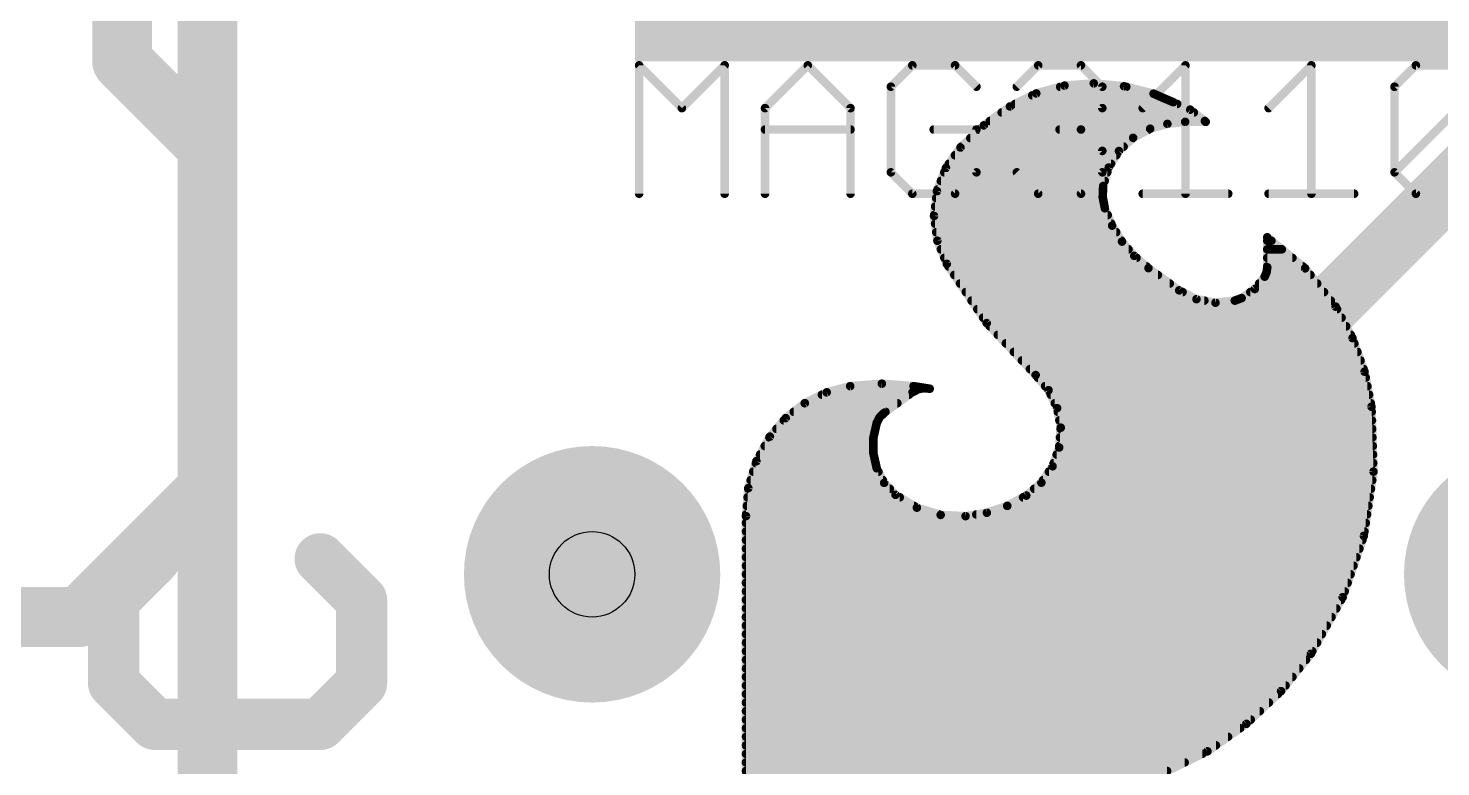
# Model space of a CAD drawing. Extents: x -34 to 73, y -9 to 16.
# Drawn here: x 4.547 to 8.745, y 4.508 to 6.702 of the extents above; entities that cross this region are included whole.
import ezdxf

# ---------------------------------------------------------------- set-up
doc = ezdxf.new("R2010")
doc.units = 0
for name, color, linetype in [('1', 12, 'CONTINUOUS'), ('16', 132, 'CONTINUOUS'), ('18', 110, 'CONTINUOUS'), ('21', 53, 'CONTINUOUS'), ('22', 53, 'CONTINUOUS'), ('27', 253, 'CONTINUOUS'), ('41', 12, 'CONTINUOUS'), ('44', 253, 'CONTINUOUS')]:
    doc.layers.add(name, color=color, linetype=linetype)

# ---------------------------------------------------------------- blocks, each defined once
blk = doc.blocks.new('RECT')
blk.add_solid([(-0.5, -0.5), (0.5, -0.5), (-0.5, 0.5), (0.5, 0.5)])
blk = doc.blocks.new('ROUNDV')
at = {"const_width": 0.5}
blk.add_lwpolyline([(0, -0.25, 1), (0, 0.25, 1), (0, -0.25)], format="xyb", dxfattribs=at)

msp = doc.modelspace()

# ---------------------------------------------------------------- linework, layer by layer
at = {"layer": '1', "const_width": 0.1778}
for points in [[(5.08, 5.334), (5.08, 7.112)], [(5.08, 5.334), (4.699, 4.953)], [(3.39, 4.953), (4.699, 4.953)]]:
    msp.add_lwpolyline(points, dxfattribs=at)
at = {"layer": '1', "const_width": 0.0889}
for points in [[(5.1114, 5.3026, 1), (5.0486, 5.3654)], [(5.0355, 5.334, 1), (5.1245, 5.334)], [(4.699, 4.9085, 1), (4.699, 4.9975)], [(4.6676, 4.9844, 1), (4.7304, 4.9216)]]:
    msp.add_lwpolyline(points, format="xyb", dxfattribs=at)
at = {"layer": '16', "const_width": 0.1778}
for points in [[(4.826, 8.128), (4.826, 6.604)], [(4.826, 6.604), (5.08, 6.35)], [(5.08, 6.35), (5.08, 1.27)], [(8.89, 6.35), (7.62, 5.08)], [(7.62, 5.08), (7.62, 1.27)]]:
    msp.add_lwpolyline(points, dxfattribs=at)
at = {"layer": '16', "const_width": 0.0889}
for points in [[(4.8574, 6.6354, 1), (4.7946, 6.5726)], [(4.7816, 6.604, 1), (4.8705, 6.604)], [(5.1245, 6.35, 1), (5.0355, 6.35)], [(5.0486, 6.3186, 1), (5.1114, 6.3814)], [(7.6645, 5.08, 1), (7.5755, 5.08)], [(7.5886, 5.1114, 1), (7.6514, 5.0486)]]:
    msp.add_lwpolyline(points, format="xyb", dxfattribs=at)
at = {"layer": '21', "const_width": 0.0254}
for points in [[(7.714, 6.538), (7.6271, 6.5314)], [(7.8041, 6.5295), (7.714, 6.538)], [(7.5431, 6.5082), (7.4651, 6.4694)], [(7.5314, 6.5024), (7.9033, 6.5024)], [(7.6271, 6.5314), (7.5431, 6.5082)], [(7.6142, 6.5278), (7.8106, 6.5278)], [(7.8918, 6.5075), (7.8041, 6.5295)], [(7.9147, 6.4973), (7.8918, 6.5075)], [(7.9503, 6.4821), (7.9147, 6.4973)], [(7.4651, 6.4694), (7.3874, 6.4134)], [(7.4804, 6.477), (7.9619, 6.477)], [(8.0007, 6.46), (7.9503, 6.4821)], [(8.0442, 6.4262), (8.0007, 6.46)], [(7.3874, 6.4134), (7.3178, 6.3475)], [(7.4052, 6.4262), (8.0442, 6.4262)], [(7.4404, 6.4516), (8.0115, 6.4516)], [(7.8817, 6.4033), (7.9329, 6.4178)], [(7.9329, 6.4178), (7.9858, 6.4237)], [(7.9858, 6.4237), (8.0468, 6.4237)], [(8.0467, 6.4237), (8.0442, 6.4262)], [(8.0468, 6.4237), (8.0467, 6.4237)], [(7.3473, 6.3754), (7.8299, 6.3754)], [(7.3741, 6.4008), (7.877, 6.4008)], [(7.7889, 6.3371), (7.8309, 6.3763)], [(7.8309, 6.3763), (7.8817, 6.4033)], [(7.3178, 6.3475), (7.2747, 6.2871)], [(7.3204, 6.35), (7.8028, 6.35)], [(7.7586, 6.2882), (7.7889, 6.3371)], [(7.2747, 6.2871), (7.2479, 6.2179)], [(7.2833, 6.2992), (7.7654, 6.2992)], [(7.3014, 6.3246), (7.7812, 6.3246)], [(7.742, 6.2332), (7.7586, 6.2882)], [(7.2597, 6.2484), (7.7466, 6.2484)], [(7.2695, 6.2738), (7.7542, 6.2738)], [(7.2479, 6.2179), (7.2393, 6.1442)], [(7.2499, 6.223), (7.7416, 6.223)], [(7.7406, 6.1998), (7.742, 6.2332)], [(7.2426, 6.1722), (7.7461, 6.1722)], [(7.2455, 6.1976), (7.741, 6.1976)], [(7.7471, 6.1671), (7.7406, 6.1998)], [(7.7686, 6.1156), (7.7471, 6.1671)], [(7.2393, 6.1442), (7.2492, 6.0707)], [(7.2396, 6.1468), (7.7556, 6.1468)], [(7.2424, 6.1214), (7.7662, 6.1214)], [(7.2458, 6.096), (7.7807, 6.096)], [(7.7979, 6.0681), (7.7686, 6.1156)], [(8.3423, 5.9887), (8.2297, 6.0808)], [(8.2297, 6.0808), (8.2297, 5.9919)], [(7.2492, 6.0707), (7.2772, 6.002)], [(7.2493, 6.0706), (7.7964, 6.0706)], [(7.2596, 6.0452), (7.8175, 6.0452)], [(7.8342, 6.0257), (7.7979, 6.0681)], [(8.2297, 6.0706), (8.2422, 6.0706)], [(8.2297, 6.0452), (8.2732, 6.0452)], [(7.27, 6.0198), (7.8411, 6.0198)], [(7.2772, 6.002), (7.3958, 5.8262)], [(7.2823, 5.9944), (7.8707, 5.9944)], [(7.8766, 5.9893), (7.8342, 6.0257)], [(8.2297, 5.9919), (8.2277, 5.9774)], [(8.2297, 6.0198), (8.3043, 6.0198)], [(8.2297, 5.9944), (8.3353, 5.9944)], [(7.2995, 5.969), (7.9047, 5.969)], [(7.968, 5.9233), (7.8766, 5.9893)], [(8.222, 5.9639), (8.1924, 5.9272)], [(8.2277, 5.9774), (8.222, 5.9639)], [(8.2242, 5.969), (8.358, 5.969)], [(8.4329, 5.875), (8.3423, 5.9887)], [(7.3166, 5.9436), (7.9399, 5.9436)], [(7.3337, 5.9182), (7.978, 5.9182)], [(8.0193, 5.8971), (7.968, 5.9233)], [(8.1924, 5.9272), (8.1535, 5.9004)], [(8.1793, 5.9182), (8.3985, 5.9182)], [(8.2056, 5.9436), (8.3782, 5.9436)], [(7.3509, 5.8928), (8.0426, 5.8928)], [(7.368, 5.8674), (8.437, 5.8674)], [(8.0759, 5.8867), (8.0193, 5.8971)], [(8.1331, 5.8928), (8.0759, 5.8867)], [(8.1535, 5.9004), (8.1331, 5.8928)], [(8.1331, 5.8928), (8.4187, 5.8928)], [(8.483, 5.7816), (8.4329, 5.875)], [(7.3851, 5.842), (8.4506, 5.842)], [(7.3958, 5.8262), (7.5413, 5.6718)], [(7.4048, 5.8166), (8.4642, 5.8166)], [(7.4288, 5.7912), (8.4779, 5.7912)], [(8.5188, 5.6818), (8.483, 5.7816)], [(7.4527, 5.7658), (8.4887, 5.7658)], [(7.4766, 5.7404), (8.4978, 5.7404)], [(7.5006, 5.715), (8.5069, 5.715)], [(7.5245, 5.6896), (8.516, 5.6896)], [(7.5413, 5.6718), (7.5796, 5.6269)], [(7.5478, 5.6642), (8.5223, 5.6642)], [(8.5395, 5.5778), (8.5188, 5.6818)], [(6.9202, 5.6204), (6.8554, 5.5883)], [(6.9061, 5.6134), (7.1651, 5.6134)], [(6.9901, 5.6388), (6.9202, 5.6204)], [(7.0841, 5.6462), (6.9901, 5.6388)], [(6.9901, 5.6388), (7.1781, 5.6388)], [(7.1781, 5.6388), (7.0841, 5.6462)], [(7.0917, 5.5601), (7.1756, 5.621)], [(7.1756, 5.621), (7.1913, 5.6294)], [(7.2264, 5.6312), (7.1781, 5.6388)], [(7.1913, 5.6294), (7.2087, 5.6329)], [(7.2087, 5.6329), (7.2264, 5.6312)], [(7.5694, 5.6388), (8.5274, 5.6388)], [(7.5796, 5.6269), (7.6051, 5.5736)], [(7.5861, 5.6134), (8.5324, 5.6134)], [(6.8554, 5.5883), (6.7984, 5.5439)], [(6.855, 5.588), (7.1301, 5.588)], [(7.5982, 5.588), (8.5375, 5.588)], [(7.6051, 5.5736), (7.6158, 5.5155)], [(8.5455, 5.385), (8.5395, 5.5778)], [(6.7984, 5.5439), (6.7514, 5.4889)], [(6.7927, 5.5372), (7.0729, 5.5372)], [(6.8224, 5.5626), (7.0951, 5.5626)], [(7.059, 5.4851), (7.0689, 5.5296)], [(7.0689, 5.5296), (7.0779, 5.5467)], [(7.0779, 5.5467), (7.0917, 5.5601)], [(7.6071, 5.5626), (8.54, 5.5626)], [(7.6118, 5.5372), (8.5408, 5.5372)], [(6.7514, 5.4889), (6.7113, 5.4157)], [(6.771, 5.5118), (7.0649, 5.5118)], [(7.6158, 5.5155), (7.6112, 5.4566)], [(7.6156, 5.5118), (8.5416, 5.5118)], [(6.7361, 5.461), (7.059, 5.461)], [(6.75, 5.4864), (7.0593, 5.4864)], [(7.059, 5.4395), (7.059, 5.4851)], [(7.6112, 5.4566), (7.5916, 5.4009)], [(7.6116, 5.461), (8.5432, 5.461)], [(7.6136, 5.4864), (8.5424, 5.4864)], [(6.7113, 5.4157), (6.6873, 5.3358)], [(6.7096, 5.4102), (7.0655, 5.4102)], [(6.7222, 5.4356), (7.0598, 5.4356)], [(7.0689, 5.395), (7.059, 5.4395)], [(7.5949, 5.4102), (8.5447, 5.4102)], [(7.6038, 5.4356), (8.544, 5.4356)], [(6.702, 5.3848), (7.0741, 5.3848)], [(7.0911, 5.3516), (7.0689, 5.395)], [(7.5916, 5.4009), (7.5582, 5.3522)], [(7.5806, 5.3848), (8.5455, 5.3848)], [(8.5167, 5.1943), (8.5455, 5.385)], [(6.6873, 5.3358), (6.6803, 5.2527)], [(6.6871, 5.334), (7.1079, 5.334)], [(6.6943, 5.3594), (7.0871, 5.3594)], [(7.1248, 5.3162), (7.0911, 5.3516)], [(7.5582, 5.3522), (7.5134, 5.3137)], [(7.5371, 5.334), (8.5378, 5.334)], [(7.5632, 5.3594), (8.5417, 5.3594)], [(6.6829, 5.2832), (7.1796, 5.2832)], [(6.685, 5.3086), (7.1374, 5.3086)], [(7.1882, 5.278), (7.1248, 5.3162)], [(7.259, 5.2564), (7.1882, 5.278)], [(7.457, 5.2833), (7.3963, 5.2628)], [(7.4567, 5.2832), (8.5301, 5.2832)], [(7.5134, 5.3137), (7.457, 5.2833)], [(7.5039, 5.3086), (8.534, 5.3086)], [(6.6803, 5.2527), (6.6803, 3.7363)], [(6.6807, 5.2578), (7.2544, 5.2578)], [(7.333, 5.2527), (7.259, 5.2564)], [(7.3963, 5.2628), (7.333, 5.2527)], [(7.365, 5.2578), (8.5263, 5.2578)], [(6.6803, 5.2324), (8.5224, 5.2324)], [(6.6803, 5.207), (8.5186, 5.207)], [(8.4539, 5.0119), (8.5167, 5.1943)], [(6.6803, 5.1816), (8.5123, 5.1816)], [(6.6803, 5.1562), (8.5036, 5.1562)], [(6.6803, 5.1308), (8.4948, 5.1308)], [(6.6803, 5.1054), (8.4861, 5.1054)], [(6.6803, 5.08), (8.4773, 5.08)], [(6.6803, 5.0546), (8.4686, 5.0546)], [(6.6803, 5.0292), (8.4598, 5.0292)], [(6.6803, 5.0038), (8.4493, 5.0038)], [(8.3592, 4.8438), (8.4539, 5.0119)], [(6.6803, 4.9784), (8.435, 4.9784)], [(6.6803, 4.953), (8.4207, 4.953)], [(6.6803, 4.9276), (8.4064, 4.9276)], [(6.6803, 4.9022), (8.3921, 4.9022)], [(6.6803, 4.8768), (8.3778, 4.8768)], [(6.6803, 4.8514), (8.3635, 4.8514)], [(6.6803, 4.826), (8.345, 4.826)], [(8.2708, 4.7331), (8.3592, 4.8438)], [(6.6803, 4.8006), (8.3247, 4.8006)], [(6.6803, 4.7752), (8.3044, 4.7752)], [(6.6803, 4.7498), (8.2841, 4.7498)], [(8.1676, 4.6359), (8.2708, 4.7331)], [(6.6803, 4.7244), (8.2615, 4.7244)], [(6.6803, 4.699), (8.2346, 4.699)], [(6.6803, 4.6736), (8.2076, 4.6736)], [(6.6803, 4.6482), (8.1807, 4.6482)], [(6.6803, 4.6228), (8.1491, 4.6228)], [(8.0519, 4.5542), (8.1676, 4.6359)], [(6.6803, 4.5974), (8.1131, 4.5974)], [(6.6803, 4.572), (8.0771, 4.572)], [(6.6803, 4.5466), (8.0363, 4.5466)], [(7.9289, 4.4942), (8.0519, 4.5542)], [(6.6803, 4.5212), (7.9842, 4.5212)], [(6.6803, 4.4958), (7.9321, 4.4958)]]:
    msp.add_lwpolyline(points, dxfattribs=at)
at = {"layer": '21', "const_width": 0.0127}
for points in [[(7.7146, 6.5443, 1), (7.7134, 6.5317)], [(7.7145, 6.5317, 1), (7.7135, 6.5443)], [(7.5314, 6.5088, 1), (7.5314, 6.4961)], [(7.5414, 6.5143, 1), (7.5448, 6.5021)], [(7.5459, 6.5025, 1), (7.5403, 6.5139)], [(7.6142, 6.5342, 1), (7.6142, 6.5214)], [(7.6266, 6.5377, 1), (7.6276, 6.525)], [(7.6288, 6.5253, 1), (7.6254, 6.5375)], [(7.8056, 6.5356, 1), (7.8025, 6.5233)], [(7.8034, 6.5231, 1), (7.8047, 6.5358)], [(7.8106, 6.5214, 1), (7.8106, 6.5342)], [(7.8944, 6.5133, 1), (7.8892, 6.5017)], [(7.8903, 6.5013, 1), (7.8933, 6.5137)], [(7.9033, 6.4961, 1), (7.9033, 6.5088)], [(7.9172, 6.5031, 1), (7.9122, 6.4915)], [(7.9121, 6.4915, 1), (7.9173, 6.5031)], [(7.4623, 6.4751, 1), (7.4679, 6.4637)], [(7.4688, 6.4642, 1), (7.4614, 6.4746)], [(7.4804, 6.4834, 1), (7.4804, 6.4707)], [(7.9528, 6.4879, 1), (7.9478, 6.4763)], [(7.9478, 6.4763, 1), (7.9528, 6.4879)], [(7.9619, 6.4707, 1), (7.9619, 6.4834)], [(8.0046, 6.465, 1), (7.9968, 6.455)], [(7.9982, 6.4542, 1), (8.0033, 6.4658)], [(7.3837, 6.4185, 1), (7.3911, 6.4082)], [(7.3918, 6.4087, 1), (7.383, 6.418)], [(7.4052, 6.4326, 1), (7.4052, 6.4199)], [(7.4404, 6.458, 1), (7.4404, 6.4452)], [(7.9322, 6.4241, 1), (7.9336, 6.4115)], [(7.9346, 6.4117, 1), (7.9312, 6.4239)], [(7.9858, 6.4301, 1), (7.9858, 6.4173)], [(7.9865, 6.4174, 1), (7.9851, 6.43)], [(8.0115, 6.4452, 1), (8.0115, 6.458)], [(8.0487, 6.4307, 1), (8.0397, 6.4217)], [(8.0467, 6.4301, 1), (8.0467, 6.4173)], [(8.0403, 6.4212, 1), (8.0481, 6.4312)], [(8.0422, 6.4192, 1), (8.0512, 6.4282)], [(8.0442, 6.4199, 1), (8.0442, 6.4326)], [(8.0468, 6.4173, 1), (8.0468, 6.4301)], [(8.0468, 6.4173, 1), (8.0468, 6.4301)], [(7.3473, 6.3818, 1), (7.3473, 6.369)], [(7.3741, 6.4072, 1), (7.3741, 6.3944)], [(7.828, 6.3819, 1), (7.8339, 6.3707)], [(7.8353, 6.3717, 1), (7.8266, 6.381)], [(7.8299, 6.369, 1), (7.8299, 6.3818)], [(7.88, 6.4094, 1), (7.8834, 6.3972)], [(7.877, 6.3944, 1), (7.877, 6.4072)], [(7.8847, 6.3977, 1), (7.8787, 6.4089)], [(7.3134, 6.3521, 1), (7.3222, 6.3429)], [(7.323, 6.3438, 1), (7.3126, 6.3512)], [(7.3204, 6.3564, 1), (7.3204, 6.3437)], [(7.7846, 6.3417, 1), (7.7933, 6.3324)], [(7.7943, 6.3337, 1), (7.7835, 6.3404)], [(7.8028, 6.3437, 1), (7.8028, 6.3564)], [(7.2806, 6.2848, 1), (7.2687, 6.2894)], [(7.2833, 6.3056, 1), (7.2833, 6.2928)], [(7.3014, 6.331, 1), (7.3014, 6.3182)], [(7.7532, 6.2916, 1), (7.764, 6.2849)], [(7.7647, 6.2864, 1), (7.7525, 6.2901)], [(7.7654, 6.2928, 1), (7.7654, 6.3056)], [(7.7812, 6.3182, 1), (7.7812, 6.331)], [(7.2597, 6.2548, 1), (7.2597, 6.242)], [(7.2695, 6.2802, 1), (7.2695, 6.2675)], [(7.2695, 6.2908, 1), (7.2798, 6.2834)], [(7.7466, 6.242, 1), (7.7466, 6.2548)], [(7.7542, 6.2675, 1), (7.7542, 6.2802)], [(7.2542, 6.2172, 1), (7.2416, 6.2187)], [(7.242, 6.2202, 1), (7.2539, 6.2156)], [(7.2499, 6.2294, 1), (7.2499, 6.2166)], [(7.7483, 6.2329, 1), (7.7357, 6.2335)], [(7.7359, 6.235, 1), (7.7481, 6.2314)], [(7.7416, 6.2166, 1), (7.7416, 6.2294)], [(7.2426, 6.1786, 1), (7.2426, 6.1658)], [(7.2455, 6.204, 1), (7.2455, 6.1913)], [(7.7342, 6.2001, 1), (7.7469, 6.1996)], [(7.7468, 6.2011, 1), (7.7344, 6.1986)], [(7.753, 6.1695, 1), (7.7412, 6.1647)], [(7.7409, 6.1659, 1), (7.7533, 6.1683)], [(7.741, 6.1913, 1), (7.741, 6.204)], [(7.7461, 6.1658, 1), (7.7461, 6.1786)], [(7.2456, 6.1451, 1), (7.233, 6.1434)], [(7.233, 6.145, 1), (7.2456, 6.1435)], [(7.2396, 6.1532, 1), (7.2396, 6.1405)], [(7.2424, 6.1278, 1), (7.2424, 6.1151)], [(7.7556, 6.1405, 1), (7.7556, 6.1532)], [(7.7662, 6.1151, 1), (7.7662, 6.1278)], [(7.2458, 6.1024, 1), (7.2458, 6.0896)], [(7.774, 6.1189, 1), (7.7632, 6.1123)], [(7.7627, 6.1131, 1), (7.7744, 6.118)], [(7.7807, 6.0896, 1), (7.7807, 6.1024)], [(8.2337, 6.0857, 1), (8.2257, 6.0759)], [(8.2361, 6.0808, 1), (8.2234, 6.0808)], [(7.2551, 6.0731, 1), (7.2434, 6.0683)], [(7.2493, 6.077, 1), (7.2493, 6.0643)], [(7.2429, 6.0699, 1), (7.2555, 6.0716)], [(7.2596, 6.0516, 1), (7.2596, 6.0389)], [(7.8027, 6.0722, 1), (7.7931, 6.064)], [(7.7925, 6.0648, 1), (7.8033, 6.0714)], [(7.7964, 6.0643, 1), (7.7964, 6.077)], [(7.8175, 6.0389, 1), (7.8175, 6.0516)], [(8.2297, 6.077, 1), (8.2297, 6.0643)], [(8.2297, 6.0516, 1), (8.2297, 6.0389)], [(8.2422, 6.0643, 1), (8.2422, 6.077)], [(8.2732, 6.0389, 1), (8.2732, 6.0516)], [(7.27, 6.0262, 1), (7.27, 6.0134)], [(7.2825, 6.0056, 1), (7.2719, 5.9984)], [(7.2713, 5.9996, 1), (7.2831, 6.0044)], [(7.2823, 6.0008, 1), (7.2823, 5.9881)], [(7.8384, 6.0305, 1), (7.8301, 6.0209)], [(7.8294, 6.0216, 1), (7.8391, 6.0298)], [(7.8411, 6.0134, 1), (7.8411, 6.0262)], [(7.8707, 5.9881, 1), (7.8707, 6.0008)], [(8.2297, 6.0262, 1), (8.2297, 6.0134)], [(8.2297, 6.0008, 1), (8.2297, 5.9881)], [(8.236, 5.991, 1), (8.2234, 5.9928)], [(8.3043, 6.0134, 1), (8.3043, 6.0262)], [(8.3353, 5.9881, 1), (8.3353, 6.0008)], [(7.2995, 5.9754, 1), (7.2995, 5.9627)], [(7.8803, 5.9944, 1), (7.8729, 5.9842)], [(7.8725, 5.9845, 1), (7.8807, 5.9941)], [(7.9047, 5.9627, 1), (7.9047, 5.9754)], [(8.2162, 5.9664, 1), (8.2278, 5.9614)], [(8.2269, 5.9599, 1), (8.2171, 5.9679)], [(8.2242, 5.9754, 1), (8.2242, 5.9627)], [(8.2214, 5.9782, 1), (8.234, 5.9765)], [(8.2336, 5.9749, 1), (8.2219, 5.9799)], [(8.2234, 5.9919, 1), (8.2361, 5.9919)], [(8.3472, 5.9927, 1), (8.3373, 5.9848)], [(8.3382, 5.9838, 1), (8.3463, 5.9936)], [(8.358, 5.9627, 1), (8.358, 5.9754)], [(7.3166, 5.95, 1), (7.3166, 5.9372)], [(7.3337, 5.9246, 1), (7.3337, 5.9119)], [(7.9399, 5.9372, 1), (7.9399, 5.95)], [(7.9709, 5.929, 1), (7.9651, 5.9176)], [(7.9643, 5.9182, 1), (7.9717, 5.9284)], [(7.978, 5.9119, 1), (7.978, 5.9246)], [(8.1793, 5.9246, 1), (8.1793, 5.9119)], [(8.1874, 5.9312, 1), (8.1973, 5.9232)], [(8.196, 5.9219, 1), (8.1888, 5.9324)], [(8.2056, 5.95, 1), (8.2056, 5.9372)], [(8.3782, 5.9372, 1), (8.3782, 5.95)], [(8.3985, 5.9119, 1), (8.3985, 5.9246)], [(7.3509, 5.8992, 1), (7.3509, 5.8864)], [(7.368, 5.8738, 1), (7.368, 5.861)], [(8.0204, 5.9034, 1), (8.0181, 5.8909)], [(8.0164, 5.8915, 1), (8.0222, 5.9028)], [(8.0426, 5.8864, 1), (8.0426, 5.8992)], [(8.0752, 5.893, 1), (8.0765, 5.8803)], [(8.0747, 5.8804, 1), (8.077, 5.8929)], [(8.1331, 5.8992, 1), (8.1331, 5.8864)], [(8.1309, 5.8988, 1), (8.1353, 5.8868)], [(8.1338, 5.8865, 1), (8.1324, 5.8991)], [(8.1499, 5.9056, 1), (8.1571, 5.8952)], [(8.1557, 5.8944, 1), (8.1513, 5.9064)], [(8.4187, 5.8864, 1), (8.4187, 5.8992)], [(8.4385, 5.878, 1), (8.4273, 5.872)], [(8.4279, 5.871, 1), (8.4379, 5.879)], [(8.437, 5.861, 1), (8.437, 5.8738)], [(7.3851, 5.8484, 1), (7.3851, 5.8357)], [(7.4004, 5.8305, 1), (7.3912, 5.8218)], [(7.3906, 5.8226, 1), (7.4011, 5.8297)], [(8.4506, 5.8357, 1), (8.4506, 5.8484)], [(7.4048, 5.823, 1), (7.4048, 5.8102)], [(7.4288, 5.7976, 1), (7.4288, 5.7848)], [(8.4642, 5.8102, 1), (8.4642, 5.823)], [(8.489, 5.7837, 1), (8.4771, 5.7794)], [(8.4779, 5.7848, 1), (8.4779, 5.7976)], [(7.4527, 5.7722, 1), (7.4527, 5.7595)], [(7.4766, 5.7468, 1), (7.4766, 5.734)], [(8.4774, 5.7786, 1), (8.4886, 5.7846)], [(8.4887, 5.7595, 1), (8.4887, 5.7722)], [(8.4978, 5.734, 1), (8.4978, 5.7468)], [(7.5006, 5.7214, 1), (7.5006, 5.7086)], [(8.5069, 5.7086, 1), (8.5069, 5.7214)], [(7.5245, 5.696, 1), (7.5245, 5.6833)], [(7.5461, 5.6759, 1), (7.5365, 5.6677)], [(7.5367, 5.6674, 1), (7.5459, 5.6762)], [(7.5478, 5.6706, 1), (7.5478, 5.6578)], [(8.5251, 5.683, 1), (8.5126, 5.6805)], [(8.5129, 5.6796, 1), (8.5248, 5.6839)], [(8.516, 5.6833, 1), (8.516, 5.696)], [(8.5223, 5.6578, 1), (8.5223, 5.6706)], [(6.9061, 5.6198, 1), (6.9061, 5.6071)], [(6.9186, 5.6265, 1), (6.9218, 5.6142)], [(6.923, 5.6147, 1), (6.9174, 5.6261)], [(6.9896, 5.6451, 1), (6.9906, 5.6325)], [(6.9901, 5.6452, 1), (6.9901, 5.6325)], [(6.9917, 5.6327, 1), (6.9885, 5.6449)], [(7.0846, 5.6525, 1), (7.0836, 5.6398)], [(7.0846, 5.6398, 1), (7.0836, 5.6525)], [(7.1651, 5.6071, 1), (7.1651, 5.6198)], [(7.1726, 5.6266, 1), (7.1786, 5.6154)], [(7.1791, 5.6451, 1), (7.1771, 5.6325)], [(7.1793, 5.6159, 1), (7.1719, 5.6261)], [(7.1776, 5.6325, 1), (7.1786, 5.6451)], [(7.1781, 5.6325, 1), (7.1781, 5.6452)], [(7.19, 5.6356, 1), (7.1925, 5.6232)], [(7.1943, 5.6238, 1), (7.1883, 5.635)], [(7.2093, 5.6392, 1), (7.2081, 5.6266)], [(7.21, 5.6267, 1), (7.2074, 5.6391)], [(7.2254, 5.6249, 1), (7.2274, 5.6375)], [(7.2258, 5.6249, 1), (7.227, 5.6375)], [(7.5694, 5.6452, 1), (7.5694, 5.6325)], [(7.5854, 5.6296, 1), (7.5739, 5.6241)], [(7.5748, 5.6227, 1), (7.5845, 5.631)], [(7.5861, 5.6198, 1), (7.5861, 5.6071)], [(8.5274, 5.6325, 1), (8.5274, 5.6452)], [(8.5324, 5.6071, 1), (8.5324, 5.6198)], [(6.855, 5.5944, 1), (6.855, 5.5816)], [(6.8526, 5.594, 1), (6.8582, 5.5826)], [(6.8593, 5.5833, 1), (6.8515, 5.5933)], [(7.1301, 5.5816, 1), (7.1301, 5.5944)], [(7.5982, 5.5944, 1), (7.5982, 5.5816)], [(7.6113, 5.5747, 1), (7.5988, 5.5724)], [(8.5458, 5.578, 1), (8.5332, 5.5776)], [(8.5333, 5.5766, 1), (8.5457, 5.579)], [(8.5375, 5.5816, 1), (8.5375, 5.5944)], [(6.7927, 5.5436, 1), (6.7927, 5.5309)], [(6.7945, 5.5489, 1), (6.8023, 5.5389)], [(6.8032, 5.5398, 1), (6.7935, 5.548)], [(6.8224, 5.569, 1), (6.8224, 5.5563)], [(7.0751, 5.5282, 1), (7.0627, 5.531)], [(7.0735, 5.5512, 1), (7.0823, 5.5421)], [(7.0835, 5.5437, 1), (7.0723, 5.5496)], [(7.0729, 5.5309, 1), (7.0729, 5.5436)], [(7.088, 5.5652, 1), (7.0954, 5.555)], [(7.0961, 5.5556, 1), (7.0873, 5.5646)], [(7.0951, 5.5563, 1), (7.0951, 5.569)], [(7.5993, 5.5708, 1), (7.6108, 5.5763)], [(7.6071, 5.569, 1), (7.6071, 5.5563)], [(7.6118, 5.5436, 1), (7.6118, 5.5309)], [(8.54, 5.5563, 1), (8.54, 5.569)], [(8.5408, 5.5309, 1), (8.5408, 5.5436)], [(6.757, 5.4858, 1), (6.7458, 5.492)], [(6.771, 5.5182, 1), (6.771, 5.5054)], [(7.0633, 5.5326, 1), (7.0745, 5.5266)], [(7.0649, 5.5054, 1), (7.0649, 5.5182)], [(7.6156, 5.5182, 1), (7.6156, 5.5054)], [(7.6222, 5.515, 1), (7.6095, 5.516)], [(7.6096, 5.5143, 1), (7.6221, 5.5166)], [(8.5416, 5.5054, 1), (8.5416, 5.5182)], [(6.7361, 5.4674, 1), (6.7361, 5.4546)], [(6.75, 5.4928, 1), (6.75, 5.4801)], [(6.7466, 5.493, 1), (6.7562, 5.4848)], [(7.0653, 5.4851, 1), (7.0526, 5.4851)], [(7.0528, 5.4865, 1), (7.0652, 5.4837)], [(7.059, 5.4546, 1), (7.059, 5.4674)], [(7.0593, 5.4801, 1), (7.0593, 5.4928)], [(7.6049, 5.4571, 1), (7.6176, 5.4561)], [(7.6116, 5.4674, 1), (7.6116, 5.4546)], [(7.6172, 5.4545, 1), (7.6053, 5.4587)], [(7.6136, 5.4928, 1), (7.6136, 5.4801)], [(8.5424, 5.4801, 1), (8.5424, 5.4928)], [(8.5432, 5.4546, 1), (8.5432, 5.4674)], [(6.7096, 5.4166, 1), (6.7096, 5.4039)], [(6.7057, 5.4188, 1), (6.7169, 5.4127)], [(6.7174, 5.4139, 1), (6.7052, 5.4176)], [(6.7222, 5.442, 1), (6.7222, 5.4292)], [(7.0526, 5.4395, 1), (7.0653, 5.4395)], [(7.0652, 5.4409, 1), (7.0528, 5.4381)], [(7.0598, 5.4292, 1), (7.0598, 5.442)], [(7.0655, 5.4039, 1), (7.0655, 5.4166)], [(7.5949, 5.4166, 1), (7.5949, 5.4039)], [(7.6038, 5.442, 1), (7.6038, 5.4292)], [(8.544, 5.4292, 1), (8.544, 5.442)], [(8.5447, 5.4039, 1), (8.5447, 5.4166)], [(6.702, 5.3912, 1), (6.702, 5.3784)], [(7.0746, 5.3979, 1), (7.0632, 5.3921)], [(7.0627, 5.3936, 1), (7.0751, 5.3964)], [(7.0741, 5.3784, 1), (7.0741, 5.3912)], [(7.5806, 5.3912, 1), (7.5806, 5.3784)], [(7.5856, 5.403, 1), (7.5976, 5.3988)], [(7.5968, 5.3973, 1), (7.5864, 5.4045)], [(8.5392, 5.3848, 1), (8.5519, 5.3852)], [(8.5518, 5.384, 1), (8.5393, 5.3859)], [(8.5455, 5.3784, 1), (8.5455, 5.3912)], [(6.6871, 5.3404, 1), (6.6871, 5.3277)], [(6.6936, 5.3353, 1), (6.6809, 5.3364)], [(6.6812, 5.3377, 1), (6.6933, 5.334)], [(6.6943, 5.3658, 1), (6.6943, 5.353)], [(7.0957, 5.3559, 1), (7.0865, 5.3472)], [(7.0855, 5.3487, 1), (7.0968, 5.3544)], [(7.0871, 5.353, 1), (7.0871, 5.3658)], [(7.1079, 5.3277, 1), (7.1079, 5.3404)], [(7.5371, 5.3404, 1), (7.5371, 5.3277)], [(7.553, 5.3557, 1), (7.5635, 5.3486)], [(7.5624, 5.3473, 1), (7.5541, 5.357)], [(7.5632, 5.3658, 1), (7.5632, 5.353)], [(8.5378, 5.3277, 1), (8.5378, 5.3404)], [(8.5417, 5.353, 1), (8.5417, 5.3658)], [(6.6829, 5.2896, 1), (6.6829, 5.2768)], [(6.685, 5.315, 1), (6.685, 5.3022)], [(7.1281, 5.3216, 1), (7.1215, 5.3108)], [(7.1202, 5.3118, 1), (7.1294, 5.3206)], [(7.1374, 5.3022, 1), (7.1374, 5.315)], [(7.1796, 5.2768, 1), (7.1796, 5.2896)], [(7.1901, 5.2841, 1), (7.1864, 5.2719)], [(7.4567, 5.2896, 1), (7.4567, 5.2768)], [(7.454, 5.2889, 1), (7.46, 5.2777)], [(7.459, 5.2773, 1), (7.455, 5.2893)], [(7.5039, 5.315, 1), (7.5039, 5.3022)], [(7.5093, 5.3185, 1), (7.5175, 5.3089)], [(7.5164, 5.3081, 1), (7.5104, 5.3193)], [(8.5301, 5.2768, 1), (8.5301, 5.2896)], [(8.534, 5.3022, 1), (8.534, 5.315)], [(6.6867, 5.2527, 1), (6.6739, 5.2527)], [(6.674, 5.2532, 1), (6.6866, 5.2522)], [(6.6807, 5.2642, 1), (6.6807, 5.2515)], [(7.1849, 5.2725, 1), (7.1915, 5.2834)], [(7.2594, 5.2627, 1), (7.2587, 5.25)], [(7.2544, 5.2515, 1), (7.2544, 5.2642)], [(7.2572, 5.2503, 1), (7.2609, 5.2624)], [(7.332, 5.259, 1), (7.334, 5.2464)], [(7.3327, 5.2464, 1), (7.3333, 5.259)], [(7.365, 5.2642, 1), (7.365, 5.2515)], [(7.3943, 5.2688, 1), (7.3983, 5.2568)], [(7.3973, 5.2565, 1), (7.3953, 5.269)], [(8.5263, 5.2515, 1), (8.5263, 5.2642)], [(6.6803, 5.2388, 1), (6.6803, 5.226)], [(6.6803, 5.2134, 1), (6.6803, 5.2006)], [(8.5227, 5.1922, 1), (8.5107, 5.1963)], [(8.5186, 5.2006, 1), (8.5186, 5.2134)], [(8.5224, 5.226, 1), (8.5224, 5.2388)], [(6.6803, 5.1626, 1), (6.6803, 5.1498)], [(6.6803, 5.188, 1), (6.6803, 5.1753)], [(8.5036, 5.1498, 1), (8.5036, 5.1626)], [(8.5104, 5.1952, 1), (8.523, 5.1933)], [(8.5123, 5.1753, 1), (8.5123, 5.188)], [(6.6803, 5.1372, 1), (6.6803, 5.1244)], [(8.4948, 5.1244, 1), (8.4948, 5.1372)], [(6.6803, 5.0864, 1), (6.6803, 5.0736)], [(6.6803, 5.1118, 1), (6.6803, 5.0991)], [(8.4773, 5.0736, 1), (8.4773, 5.0864)], [(8.4861, 5.0991, 1), (8.4861, 5.1118)], [(6.6803, 5.061, 1), (6.6803, 5.0483)], [(6.6803, 5.0356, 1), (6.6803, 5.0229)], [(8.4598, 5.0229, 1), (8.4598, 5.0356)], [(8.4686, 5.0483, 1), (8.4686, 5.061)], [(6.6803, 5.0102, 1), (6.6803, 4.9974)], [(8.4479, 5.0139, 1), (8.4599, 5.0098)], [(8.4594, 5.0088, 1), (8.4483, 5.015)], [(8.4493, 4.9974, 1), (8.4493, 5.0102)], [(6.6803, 4.9594, 1), (6.6803, 4.9466)], [(6.6803, 4.9848, 1), (6.6803, 4.9721)], [(8.4207, 4.9466, 1), (8.4207, 4.9594)], [(8.435, 4.9721, 1), (8.435, 4.9848)], [(6.6803, 4.934, 1), (6.6803, 4.9212)], [(6.6803, 4.9086, 1), (6.6803, 4.8959)], [(8.3921, 4.8959, 1), (8.3921, 4.9086)], [(8.4064, 4.9212, 1), (8.4064, 4.934)], [(6.6803, 4.8832, 1), (6.6803, 4.8704)], [(8.3778, 4.8704, 1), (8.3778, 4.8832)], [(6.6803, 4.8578, 1), (6.6803, 4.845)], [(6.6803, 4.8324, 1), (6.6803, 4.8197)], [(8.345, 4.8197, 1), (8.345, 4.8324)], [(8.3537, 4.8469, 1), (8.3647, 4.8407)], [(8.3642, 4.8398, 1), (8.3542, 4.8478)], [(8.3635, 4.845, 1), (8.3635, 4.8578)], [(6.6803, 4.807, 1), (6.6803, 4.7942)], [(6.6803, 4.7816, 1), (6.6803, 4.7688)], [(8.3044, 4.7688, 1), (8.3044, 4.7816)], [(8.3247, 4.7942, 1), (8.3247, 4.807)], [(6.6803, 4.7562, 1), (6.6803, 4.7435)], [(8.2751, 4.7285, 1), (8.2664, 4.7377)], [(8.2841, 4.7435, 1), (8.2841, 4.7562)], [(6.6803, 4.7308, 1), (6.6803, 4.718)], [(6.6803, 4.7054, 1), (6.6803, 4.6926)], [(8.2346, 4.6926, 1), (8.2346, 4.7054)], [(8.2615, 4.718, 1), (8.2615, 4.7308)], [(8.2658, 4.7371, 1), (8.2757, 4.7291)], [(6.6803, 4.6546, 1), (6.6803, 4.6418)], [(6.6803, 4.68, 1), (6.6803, 4.6673)], [(8.1807, 4.6418, 1), (8.1807, 4.6546)], [(8.2076, 4.6673, 1), (8.2076, 4.68)], [(6.6803, 4.6292, 1), (6.6803, 4.6164)], [(8.1491, 4.6164, 1), (8.1491, 4.6292)], [(8.1633, 4.6405, 1), (8.172, 4.6313)], [(8.1713, 4.6307, 1), (8.164, 4.6411)], [(6.6803, 4.5784, 1), (6.6803, 4.5656)], [(6.6803, 4.6038, 1), (6.6803, 4.5911)], [(8.0771, 4.5656, 1), (8.0771, 4.5784)], [(8.1131, 4.5911, 1), (8.1131, 4.6038)], [(6.6803, 4.553, 1), (6.6803, 4.5403)], [(8.0363, 4.5403, 1), (8.0363, 4.553)], [(8.0482, 4.5594, 1), (8.0556, 4.549)], [(8.0547, 4.5485, 1), (8.0491, 4.5599)], [(6.6803, 4.5022, 1), (6.6803, 4.4894)], [(6.6803, 4.5276, 1), (6.6803, 4.5149)], [(7.9321, 4.4894, 1), (7.9321, 4.5022)], [(7.9842, 4.5149, 1), (7.9842, 4.5276)]]:
    msp.add_lwpolyline(points, format="xyb", dxfattribs=at)
at = {"layer": '22', "const_width": 0.1524}
for points in [[(4.8006, 5.003), (4.9235, 5.1258)], [(5.415, 5.1258), (5.5378, 5.003)], [(7.8321, 5.1258), (7.3406, 5.1258)], [(7.7092, 4.6344), (7.7092, 5.1258)], [(8.0778, 4.8801), (7.8321, 5.1258)], [(4.8006, 4.7572), (4.8006, 5.003)], [(5.5378, 5.003), (5.5378, 4.7572)], [(7.8321, 4.6344), (8.0778, 4.8801)], [(4.9235, 4.6344), (4.8006, 4.7572)], [(5.5378, 4.7572), (5.415, 4.6344)], [(5.415, 4.6344), (4.9235, 4.6344)], [(7.3406, 4.6344), (7.8321, 4.6344)]]:
    msp.add_lwpolyline(points, dxfattribs=at)
at = {"layer": '22', "const_width": 0.0762}
for points in [[(4.9504, 5.0989, 1), (4.8965, 5.1528)], [(5.4419, 5.1528, 1), (5.388, 5.0989)], [(7.3406, 5.1639, 1), (7.3406, 5.0877)], [(7.7473, 5.1258, 1), (7.6711, 5.1258)], [(7.859, 5.1528, 1), (7.8051, 5.0989)], [(7.8321, 5.0877, 1), (7.8321, 5.1639)], [(4.8387, 5.003, 1), (4.7625, 5.003)], [(4.7737, 5.0299, 1), (4.8275, 4.976)], [(5.5759, 5.003, 1), (5.4997, 5.003)], [(5.5109, 4.976, 1), (5.5648, 5.0299)], [(8.1048, 4.8532, 1), (8.0509, 4.907)], [(8.0509, 4.8532, 1), (8.1048, 4.907)], [(4.8275, 4.7842, 1), (4.7737, 4.7303)], [(5.5648, 4.7303, 1), (5.5109, 4.7842)], [(4.7625, 4.7572, 1), (4.8387, 4.7572)], [(5.4997, 4.7572, 1), (5.5759, 4.7572)], [(4.9235, 4.6725, 1), (4.9235, 4.5963)], [(5.415, 4.5963, 1), (5.415, 4.6725)], [(7.3406, 4.6725, 1), (7.3406, 4.5963)], [(7.8321, 4.5963, 1), (7.8321, 4.6725)], [(4.8965, 4.6074, 1), (4.9504, 4.6613)], [(5.388, 4.6613, 1), (5.4419, 4.6074)], [(7.6711, 4.6344, 1), (7.7473, 4.6344)], [(7.8051, 4.6613, 1), (7.859, 4.6074)]]:
    msp.add_lwpolyline(points, format="xyb", dxfattribs=at)
at = {"layer": '27', "const_width": 0.0127}
for points in [[(6.3691, 6.5916, 1), (6.3563, 6.5916)], [(6.3672, 6.5961, 1), (6.3582, 6.5871)], [(6.6233, 6.5916, 1), (6.6106, 6.5916)], [(6.6214, 6.5871, 1), (6.6124, 6.5961)], [(6.8685, 6.5961, 1), (6.8595, 6.5871)], [(6.8685, 6.5871, 1), (6.8595, 6.5961)], [(7.1747, 6.598, 1), (7.1747, 6.5853)], [(7.1792, 6.5871, 1), (7.1702, 6.5961)], [(7.3063, 6.5961, 1), (7.2973, 6.5871)], [(7.3018, 6.5853, 1), (7.3018, 6.598)], [(7.5489, 6.598, 1), (7.5489, 6.5853)], [(7.5534, 6.5871, 1), (7.5444, 6.5961)], [(7.6805, 6.5961, 1), (7.6715, 6.5871)], [(7.676, 6.5853, 1), (7.676, 6.598)], [(7.993, 6.5916, 1), (7.9803, 6.5916)], [(7.9911, 6.5871, 1), (7.9821, 6.5961)], [(8.3672, 6.5916, 1), (8.3545, 6.5916)], [(8.3653, 6.5871, 1), (8.3563, 6.5961)], [(8.6715, 6.598, 1), (8.6715, 6.5853)], [(8.676, 6.5871, 1), (8.667, 6.5961)], [(7.1066, 6.5326, 1), (7.1156, 6.5236)], [(7.1175, 6.5281, 1), (7.1048, 6.5281)], [(7.3608, 6.5236, 1), (7.3698, 6.5326)], [(7.4808, 6.5326, 1), (7.4898, 6.5236)], [(7.7459, 6.5281, 1), (7.7332, 6.5281)], [(7.735, 6.5236, 1), (7.744, 6.5326)], [(8.6143, 6.5281, 1), (8.6016, 6.5281)], [(8.6034, 6.5326, 1), (8.6124, 6.5236)], [(6.4853, 6.469, 1), (6.4943, 6.46)], [(6.4853, 6.46, 1), (6.4943, 6.469)], [(6.7324, 6.469, 1), (6.7414, 6.46)], [(6.7433, 6.4645, 1), (6.7306, 6.4645)], [(6.9975, 6.4645, 1), (6.9848, 6.4645)], [(6.9866, 6.46, 1), (6.9956, 6.469)], [(7.7332, 6.4645, 1), (7.7459, 6.4645)], [(7.744, 6.46, 1), (7.735, 6.469)], [(7.855, 6.469, 1), (7.864, 6.46)], [(8.2292, 6.469, 1), (8.2382, 6.46)], [(6.7369, 6.4073, 1), (6.7369, 6.3946)], [(6.9911, 6.3946, 1), (6.9911, 6.4073)], [(7.2382, 6.4073, 1), (7.2382, 6.3946)], [(7.3717, 6.401, 1), (7.359, 6.401)], [(7.3653, 6.3946, 1), (7.3653, 6.4073)], [(7.6124, 6.4073, 1), (7.6124, 6.3946)], [(7.6805, 6.4055, 1), (7.6715, 6.3965)], [(7.6715, 6.4055, 1), (7.6805, 6.3965)], [(7.676, 6.3946, 1), (7.676, 6.4073)], [(7.7459, 6.3374, 1), (7.7332, 6.3374)], [(7.735, 6.3329, 1), (7.744, 6.3419)], [(7.1156, 6.2783, 1), (7.1066, 6.2694)], [(7.1048, 6.2739, 1), (7.1175, 6.2739)], [(7.359, 6.2739, 1), (7.3717, 6.2739)], [(7.3698, 6.2694, 1), (7.3608, 6.2783)], [(7.4898, 6.2783, 1), (7.4808, 6.2694)], [(7.7332, 6.2739, 1), (7.7459, 6.2739)], [(7.744, 6.2694, 1), (7.735, 6.2783)], [(8.6124, 6.2783, 1), (8.6034, 6.2694)], [(8.6034, 6.2783, 1), (8.6124, 6.2694)], [(8.6016, 6.2739, 1), (8.6143, 6.2739)], [(6.3563, 6.2103, 1), (6.3691, 6.2103)], [(6.6106, 6.2103, 1), (6.6233, 6.2103)], [(6.7306, 6.2103, 1), (6.7433, 6.2103)], [(6.9848, 6.2103, 1), (6.9975, 6.2103)], [(7.1747, 6.2167, 1), (7.1747, 6.2039)], [(7.1702, 6.2058, 1), (7.1792, 6.2148)], [(7.2973, 6.2148, 1), (7.3063, 6.2058)], [(7.3018, 6.2039, 1), (7.3018, 6.2167)], [(7.5489, 6.2167, 1), (7.5489, 6.2039)], [(7.5444, 6.2058, 1), (7.5534, 6.2148)], [(7.6715, 6.2148, 1), (7.6805, 6.2058)], [(7.676, 6.2039, 1), (7.676, 6.2167)], [(7.8595, 6.2167, 1), (7.8595, 6.2039)], [(7.9803, 6.2103, 1), (7.993, 6.2103)], [(8.1137, 6.2039, 1), (8.1137, 6.2167)], [(8.2337, 6.2167, 1), (8.2337, 6.2039)], [(8.3545, 6.2103, 1), (8.3672, 6.2103)], [(8.4879, 6.2039, 1), (8.4879, 6.2167)], [(8.6715, 6.2167, 1), (8.6715, 6.2039)], [(8.667, 6.2058, 1), (8.676, 6.2148)]]:
    msp.add_lwpolyline(points, format="xyb", dxfattribs=at)
at = {"layer": '27', "const_width": 0.0254}
for points in [[(6.3627, 6.2103), (6.3627, 6.5916)], [(6.3627, 6.5916), (6.4898, 6.4645)], [(6.4898, 6.4645), (6.6169, 6.5916)], [(6.6169, 6.5916), (6.6169, 6.2103)], [(6.7369, 6.4645), (6.864, 6.5916)], [(6.864, 6.5916), (6.9911, 6.4645)], [(7.1747, 6.5916), (7.1111, 6.5281)], [(7.3018, 6.5916), (7.1747, 6.5916)], [(7.3653, 6.5281), (7.3018, 6.5916)], [(7.4853, 6.5281), (7.5489, 6.5916)], [(7.5489, 6.5916), (7.676, 6.5916)], [(7.676, 6.5916), (7.7395, 6.5281)], [(7.8595, 6.4645), (7.9866, 6.5916)], [(7.9866, 6.5916), (7.9866, 6.2103)], [(8.2337, 6.4645), (8.3608, 6.5916)], [(8.3608, 6.5916), (8.3608, 6.2103)], [(8.6079, 6.5281), (8.6715, 6.5916)], [(8.6715, 6.5916), (8.7986, 6.5916)], [(7.1111, 6.5281), (7.1111, 6.2739)], [(7.7395, 6.5281), (7.7395, 6.4645)], [(8.6079, 6.2739), (8.6079, 6.5281)], [(8.6079, 6.2739), (8.8622, 6.5281)], [(6.7369, 6.2103), (6.7369, 6.4645)], [(6.9911, 6.4645), (6.9911, 6.2103)], [(7.7395, 6.4645), (7.676, 6.401)], [(6.7369, 6.401), (6.9911, 6.401)], [(7.3653, 6.401), (7.2382, 6.401)], [(7.3653, 6.2739), (7.3653, 6.401)], [(7.676, 6.401), (7.6124, 6.401)], [(7.676, 6.401), (7.7395, 6.3374)], [(7.7395, 6.3374), (7.7395, 6.2739)], [(7.1111, 6.2739), (7.1747, 6.2103)], [(7.3018, 6.2103), (7.3653, 6.2739)], [(7.5489, 6.2103), (7.4853, 6.2739)], [(7.7395, 6.2739), (7.676, 6.2103)], [(8.6715, 6.2103), (8.6079, 6.2739)], [(7.1747, 6.2103), (7.3018, 6.2103)], [(7.676, 6.2103), (7.5489, 6.2103)], [(7.8595, 6.2103), (8.1137, 6.2103)], [(8.2337, 6.2103), (8.4879, 6.2103)], [(8.7986, 6.2103), (8.6715, 6.2103)]]:
    msp.add_lwpolyline(points, dxfattribs=at)
at = {"layer": '44'}
msp.add_circle((6.223, 5.08), 0.127, dxfattribs=at)

# ---------------------------------------------------------------- block references
at = {"layer": '18', "xscale": 0.762, "yscale": 0.762}
for p in [(6.223, 5.08), (6.223, 5.08), (9.017, 5.08), (9.017, 5.08)]:
    msp.add_blockref('ROUNDV', p, dxfattribs=at)
at = {"layer": '41', "xscale": 2.54, "yscale": 0.127}
msp.add_blockref('RECT', (7.62, 6.6675), dxfattribs=at)

doc.saveas('drawing.dxf')
